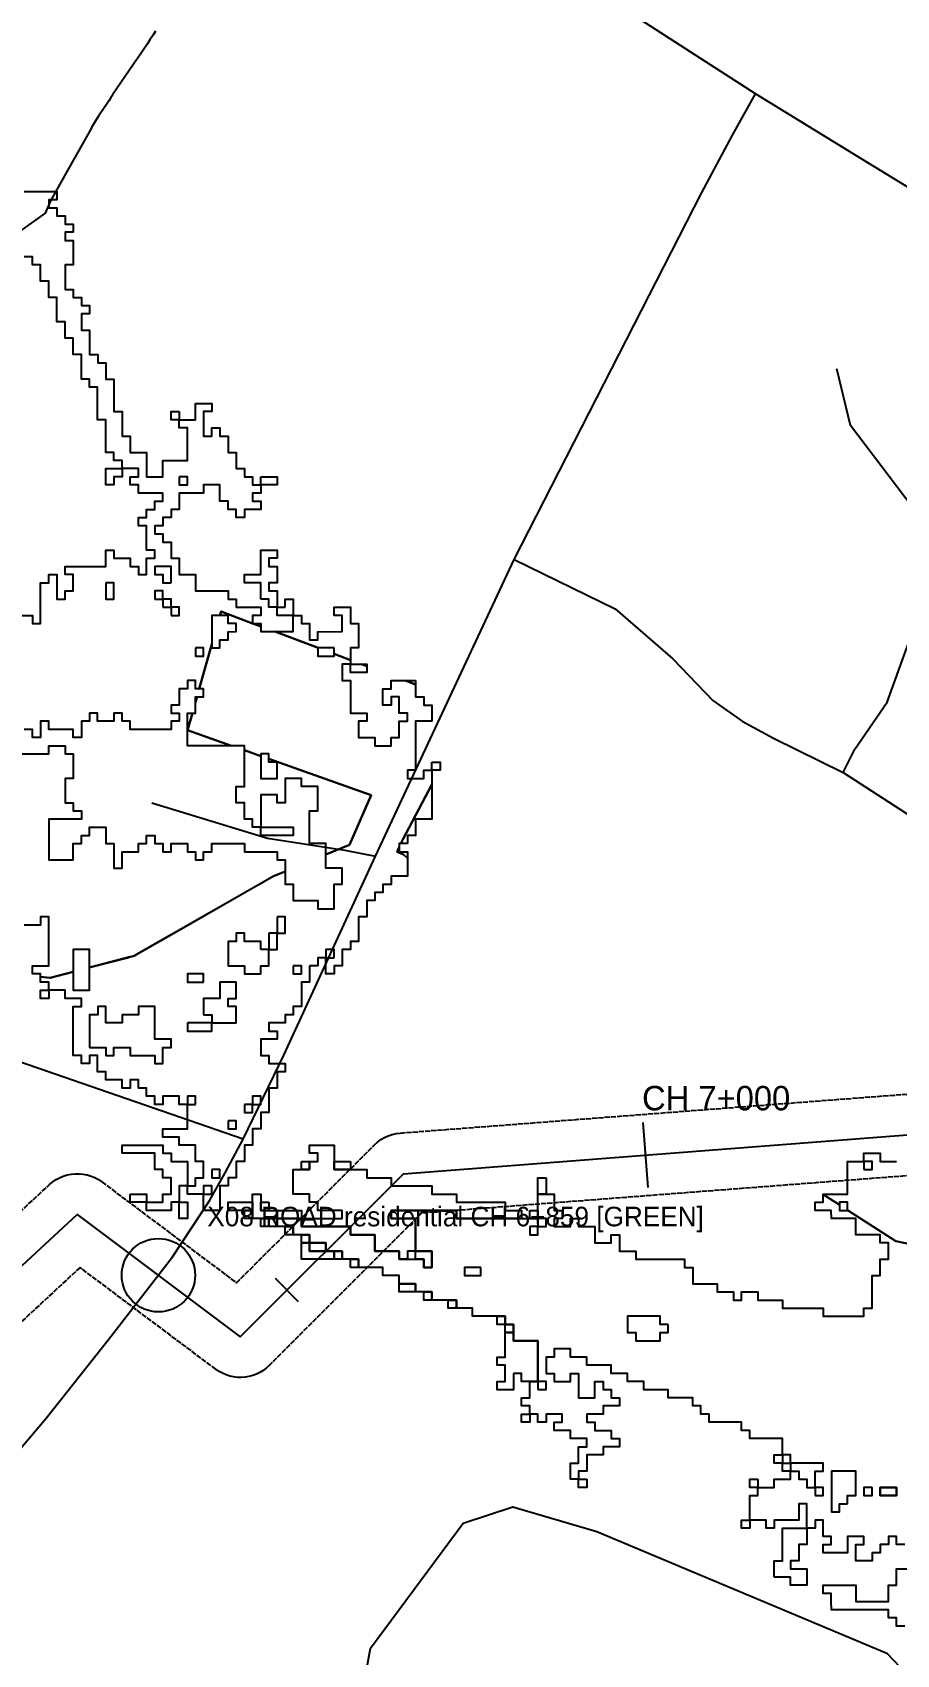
# Model space of a CAD drawing. Header units: metres. Extents: x 553506 to 563855, y 142925 to 150243.
# Drawn here: x 557034 to 557246, y 148017 to 148415 of the extents above; entities that cross this region are included whole.
import ezdxf

# ---------------------------------------------------------------- set-up
doc = ezdxf.new("R2010")
doc.units = ezdxf.units.M
doc.linetypes.add('DASHED', pattern=[1.524, 1.27, -0.254])
for name, color, linetype in [('C-ANCIENT_WOODLAND', 94, 'Continuous'), ('C-FLOOD_ZONE_3', 150, 'Continuous'), ('C-ROADS', 33, 'Continuous'), ('E-132KV-UGC-CHAINAGE', 7, 'Continuous'), ('E-132KV-UGC-CROSSINGS', 6, 'Continuous'), ('E-132KV-UGC-ROUTE', 1, 'Continuous'), ('E-132KV-UGC-SWATHE', 4, 'DASHED')]:
    doc.layers.add(name, color=color, linetype=linetype)

msp = doc.modelspace()

# ---------------------------------------------------------------- linework, layer by layer
at = {"layer": 'C-ANCIENT_WOODLAND'}
msp.add_lwpolyline([(557064.1557, 148415.3144), (557063.5044, 148414.3147), (557062.8035, 148413.265), (557062.2016, 148412.2653), (557059.9013, 148408.8663), (557058.7552, 148407.2167), (557053.6515, 148399.7189), (557053.5031, 148399.419), (557053.2063, 148399.0691), (557052.8023, 148398.3693), (557050.2051, 148394.4704), (557049.6032, 148393.6206), (557049.158, 148392.7709), (557048.6055, 148391.8711), (557048.3005, 148391.2713), (557043.0287, 148381.8951), (557038.4183, 148373.6952), (557037.1532, 148370.7172), (557020.6779, 148359.0154)], dxfattribs=at)
at = {"layer": 'C-FLOOD_ZONE_3'}
for points in [[(557032.001, 148376.001), (557033.999, 148376.001), (557038.001, 148376.001), (557040.0006, 148376.0006), (557040.0006, 148373.9994), (557038.001, 148373.999), (557038.001, 148372.001), (557040.0006, 148372.0006), (557040.001, 148370.001), (557042.0006, 148370.0006), (557042.001, 148368.001), (557044.0006, 148368.0006), (557044.0006, 148365.9994), (557042.001, 148365.999), (557042.001, 148364.001), (557044.0006, 148364.0006), (557044.0006, 148357.9994), (557042.001, 148357.999), (557042.001, 148352.001), (557044.0006, 148352.0006), (557044.001, 148350.001), (557046.0006, 148350.0006), (557046.001, 148348.001), (557048.0006, 148348.0006), (557048.0006, 148345.9994), (557046.001, 148345.999), (557046.001, 148343.999), (557046.001, 148342.001), (557048.0006, 148342.0006), (557048.001, 148340.001), (557048.001, 148336.001), (557050.0006, 148336.0006), (557050.001, 148334.001), (557052.0006, 148334.0006), (557052.001, 148330.001), (557054.0006, 148330.0006), (557054.001, 148322.001), (557056.0006, 148322.0006), (557056.001, 148317.999), (557056.001, 148316.001), (557058.0006, 148316.0006), (557058.001, 148314.001), (557058.001, 148312.001), (557060.001, 148312.001), (557062.0006, 148312.0006), (557062.001, 148306.001), (557065.999, 148306.001), (557065.9994, 148310.0006), (557071.999, 148310.001), (557071.999, 148317.999), (557069.9994, 148317.9994), (557070, 148320), (557073.999, 148320.001), (557073.9994, 148324.0006), (557078.0005, 148324.0007), (557078.0006, 148321.9994), (557076.001, 148321.999), (557076.001, 148316.001), (557077.999, 148316.001), (557077.9994, 148318.0006), (557080.0006, 148318.0006), (557080.001, 148316.001), (557082.0006, 148316.0006), (557082.001, 148312.001), (557084.0006, 148312.0006), (557084.001, 148308.001), (557086.0006, 148308.0006), (557086.001, 148306.001), (557088.0006, 148306.0006), (557088.001, 148304.001), (557090, 148304), (557090.0006, 148301.9994), (557088.001, 148301.999), (557088.001, 148300.001), (557090.0006, 148300.0006), (557090.0005, 148297.9993), (557086.001, 148297.999), (557086.0006, 148295.9994), (557083.9994, 148295.9994), (557083.999, 148297.999), (557081.9994, 148297.9994), (557081.999, 148299.999), (557079.9993, 148299.9995), (557079.999, 148303.999), (557076.001, 148303.999), (557076.0006, 148301.9994), (557070.001, 148301.999), (557070.0006, 148297.9994), (557068.001, 148297.999), (557068.0006, 148295.9994), (557066.001, 148295.999), (557066.0006, 148293.9994), (557064.001, 148293.999), (557064.001, 148292.001), (557066.0006, 148292.0006), (557066.001, 148290.001), (557068.0006, 148290.0006), (557068.001, 148288.001), (557068.001, 148286.001), (557070.0006, 148286.0006), (557070.001, 148282.001), (557074.0006, 148282.0006), (557074.001, 148278.001), (557082.0006, 148278.0006), (557082.001, 148276.001), (557084.0006, 148276.0006), (557084.001, 148274.001), (557090.0006, 148274.0006), (557090.0006, 148271.9994), (557088.001, 148271.999), (557088.001, 148270.0376), (557080.2608, 148272.9409), (557079.9961, 148271.999), (557078.001, 148271.999), (557078.001, 148264.9002), (557074.9373, 148253.999), (557073.9994, 148253.9994), (557073.999, 148255.999), (557072.001, 148255.999), (557072.0006, 148253.9994), (557070.001, 148253.999), (557070.001, 148251.999), (557070.0007, 148249.9995), (557068.001, 148249.999), (557068.001, 148248.001), (557070.0006, 148248.0006), (557070.0006, 148245.9994), (557068.001, 148245.999), (557068.0006, 148243.9994), (557065.999, 148243.999), (557064.001, 148243.999), (557057.9994, 148243.9994), (557057.999, 148245.999), (557055.9994, 148245.9994), (557055.999, 148247.999), (557054.001, 148247.999), (557054.0006, 148245.9994), (557049.9994, 148245.9994), (557049.999, 148247.999), (557048.001, 148247.999), (557048.0006, 148245.9994), (557046.001, 148245.999), (557046.0006, 148241.9994), (557043.9994, 148241.9994), (557043.999, 148243.999), (557037.9994, 148243.9994), (557037.999, 148245.999), (557036.001, 148245.999), (557036.0006, 148241.9994), (557033.9994, 148241.9994), (557033.999, 148243.999), (557031.9993, 148243.9995)], [(557029.9994, 148272.0006), (557034.0006, 148272.0006), (557034.001, 148270.001), (557035.999, 148270.001), (557035.9994, 148280.0006), (557037.999, 148280.001), (557037.9994, 148282.0006), (557040.0006, 148282.0006), (557040.001, 148276.001), (557041.999, 148276.001), (557041.9994, 148278.0006), (557043.999, 148278.001), (557043.999, 148281.999), (557041.9994, 148281.9994), (557041.9994, 148284.0006), (557051.999, 148284.001), (557051.9994, 148288.0006), (557054.0006, 148288.0006), (557054.001, 148286.001), (557058.0006, 148286.0006), (557058.001, 148284.001), (557060.0006, 148284.0006), (557060.001, 148282.001), (557061.999, 148282.001), (557061.9994, 148286.0006), (557063.999, 148286.001), (557063.999, 148287.999), (557061.9994, 148287.9994), (557061.999, 148290.001), (557061.999, 148293.999), (557059.9994, 148293.9994), (557059.9994, 148296.0006), (557061.999, 148296.001), (557061.9994, 148298.0006), (557063.999, 148298.001), (557063.9994, 148300.0006), (557065.999, 148300.001), (557065.999, 148301.999), (557063.999, 148301.999), (557059.9994, 148301.9994), (557059.999, 148303.999), (557057.9994, 148303.9994), (557057.9994, 148306.0006), (557059.999, 148306.001), (557059.999, 148307.999), (557057.999, 148307.999), (557056, 148308), (557055.999, 148309.999), (557053.9994, 148309.9994), (557053.999, 148311.999), (557051.9993, 148311.9995), (557051.999, 148315.999), (557051.999, 148319.999), (557049.9994, 148319.9994), (557049.999, 148323.999), (557049.999, 148327.999), (557047.9994, 148327.9994), (557047.999, 148329.999), (557045.9994, 148329.9994), (557045.999, 148333.999), (557045.999, 148335.999), (557043.9994, 148335.9994), (557043.999, 148337.999), (557043.999, 148339.999), (557041.9994, 148339.9994), (557041.999, 148343.999), (557039.9994, 148343.9994), (557039.999, 148349.999), (557037.9994, 148349.9994), (557037.999, 148352), (557037.999, 148353.999), (557035.9994, 148353.9994), (557035.999, 148355.999), (557035.999, 148357.999), (557033.9994, 148357.9994), (557033.999, 148359.999), (557031.9995, 148359.999)], [(557029.9994, 148238.0006), (557037.999, 148238.001), (557037.9994, 148240.0006), (557042.0006, 148240.0006), (557042.001, 148238.001), (557044.0006, 148238.0006), (557044.0006, 148231.9994), (557042.001, 148231.999), (557042.001, 148226.001), (557044.0006, 148226.0006), (557044.001, 148224.001), (557046.0006, 148224.0006), (557046.0006, 148221.9994), (557039.999, 148221.999), (557038.001, 148221.999), (557038.001, 148212.001), (557041.999, 148212.001), (557043.999, 148212.001), (557043.999, 148214.001), (557043.9994, 148216.0006), (557045.999, 148216.001), (557045.9994, 148218.0006), (557047.999, 148218.001), (557047.9994, 148220.0006), (557052.0007, 148220.0005), (557052.001, 148218.001), (557052.001, 148216.001), (557054.0006, 148216.0006), (557054.001, 148214.001), (557054.001, 148210.001), (557055.999, 148210.001), (557055.9994, 148214.0006), (557057.999, 148214.001), (557059.999, 148214.001), (557059.9994, 148216.0006), (557061.999, 148216.001), (557061.9994, 148218.0006), (557064.0006, 148218.0006), (557064.001, 148216.001), (557066.0006, 148216.0006), (557066.001, 148214.001), (557067.999, 148214.001), (557067.9994, 148216.0006), (557072.0006, 148216.0006), (557072.001, 148214.001), (557074.0006, 148214.0006), (557074.001, 148212.001), (557075.999, 148212.001), (557075.9994, 148214.0006), (557077.999, 148214.001), (557077.9994, 148216.0006), (557080.001, 148216.001), (557086.0006, 148216.0006), (557086.001, 148214.001), (557088.001, 148214.001), (557094.0006, 148214.0006), (557094.001, 148212.001), (557096.0006, 148212.0006), (557096.001, 148209.1717), (557093.18, 148208.01), (557089.6582, 148205.999), (557058.82, 148188.39), (557057.999, 148188.1776), (557047.999, 148185.591), (557047.999, 148189.999), (557044.001, 148189.999), (557044.001, 148184.5569), (557038.33, 148183.09), (557035.999, 148183.2916), (557035.999, 148183.999), (557033.9995, 148183.9993), (557033.9994, 148186.0006), (557037.999, 148186.001), (557037.999, 148197.999), (557036.001, 148197.999), (557036.0006, 148195.9994), (557031.9994, 148195.9994)], [(557274.49, 148112.49), (557245.84, 148118.44), (557233.999, 148126.0667), (557233.999, 148127.999), (557232.001, 148127.999), (557232.001, 148127.3537), (557227.999, 148129.9313), (557227.9994, 148130.0006), (557233.999, 148130.001), (557233.9994, 148138.0006), (557233.9994, 148138.0006), (557238, 148138), (557237.9994, 148140.0006), (557242.0006, 148140.0006), (557242.001, 148138.001), (557246.0006, 148138.0006)], [(557247.999, 148043.999), (557245.9994, 148043.9994), (557245.999, 148045.999), (557244.001, 148045.999), (557244.0006, 148043.9994), (557242.001, 148043.999), (557242.0006, 148041.9994), (557240.001, 148041.999), (557240.0006, 148039.9994), (557238, 148039.999), (557235.9994, 148039.9994), (557235.9994, 148044.0006), (557237.999, 148044.001), (557237.999, 148045.999), (557234.001, 148045.999), (557234.0006, 148041.9994), (557227.9994, 148041.9994), (557227.9994, 148044.0006), (557229.999, 148044.001), (557229.999, 148045.999), (557227.9994, 148045.9994), (557227.999, 148049.999), (557226.001, 148049.999), (557226.0006, 148047.9994), (557224, 148048), (557223.999, 148053.999), (557222.001, 148053.999), (557222.0006, 148049.9994), (557219.999, 148049.999), (557216.001, 148049.999), (557216.0006, 148047.9994), (557213.9994, 148047.9994), (557213.999, 148049.999), (557210, 148050), (557209.9994, 148056.0006), (557211.999, 148056.001), (557212, 148058), (557215.999, 148058.001), (557215.9994, 148060.0006), (557219.999, 148060.001), (557220, 148062), (557222.0006, 148062.0006), (557222.001, 148060.001), (557224.0006, 148060.0006), (557224.001, 148058.001), (557226, 148058), (557225.9994, 148062.0006), (557227.999, 148062.001), (557227.999, 148063.999), (557223.9994, 148063.9994), (557222.0006, 148063.9994), (557220, 148064), (557219.999, 148066), (557218.0005, 148066.0005), (557217.9994, 148067.9994), (557217.999, 148069.999), (557216, 148069.999), (557209.9994, 148069.9994), (557209.999, 148071.999), (557207.9994, 148071.9994), (557207.999, 148073.999), (557206, 148073.999), (557203.9994, 148073.9994), (557200, 148074), (557200, 148075.999), (557197.9994, 148075.9994), (557197.999, 148077.999), (557195.9994, 148077.9994), (557195.999, 148079.999), (557192, 148079.999), (557189.9994, 148079.9994), (557189.999, 148081.999), (557188, 148081.999), (557183.9994, 148081.9994), (557183.999, 148083.999), (557181.9994, 148083.9994), (557180, 148084), (557180, 148085.999), (557178, 148085.999), (557175.9994, 148085.9994), (557175.999, 148087.999), (557173.9995, 148087.999), (557172, 148087.999), (557169.9994, 148087.9994), (557169.999, 148089.999), (557168, 148089.999), (557165.9995, 148089.9993), (557165.999, 148091.999), (557164, 148091.999), (557162.001, 148091.999), (557162.0006, 148089.9994), (557160.001, 148089.999), (557160.001, 148086.001), (557162.0006, 148086.0006), (557162.001, 148084.001), (557165.999, 148084.001), (557165.9994, 148086.0006), (557168.0006, 148086.0006), (557168.001, 148080.001), (557171.999, 148080.001), (557171.9994, 148084.0006), (557174.0005, 148084.0007), (557174.001, 148082.001), (557176.0006, 148082.0006), (557176.001, 148080.001), (557178.0006, 148080.0006), (557178.0006, 148077.9994), (557174.001, 148077.999), (557174.0006, 148075.9994), (557170.001, 148075.999), (557170.001, 148074.001), (557172.0006, 148074.0006), (557172.001, 148072.001), (557176.0006, 148072.0006), (557176.001, 148070.001), (557178.0006, 148070.0006), (557178.0006, 148067.9994), (557174.001, 148067.999), (557174.0006, 148065.9994), (557170.001, 148065.999), (557170.0006, 148061.9994), (557168.001, 148061.999), (557168, 148060), (557165.9994, 148059.9994), (557165.999, 148062.001), (557165.9994, 148064.0006), (557167.999, 148064.001), (557167.9994, 148068.0006), (557169.999, 148068.001), (557169.999, 148069.999), (557165.9994, 148069.9994), (557165.999, 148071.999), (557161.9994, 148071.9994), (557161.9993, 148074.0005), (557163.999, 148074.001), (557163.999, 148075.999), (557160.001, 148075.999), (557160.0006, 148073.9994), (557157.9994, 148073.9994), (557157.999, 148075.999), (557156, 148076), (557155.999, 148077.999), (557154, 148077.999), (557154, 148080.001), (557155.999, 148080.001), (557155.999, 148083.9993), (557158.0005, 148083.9995), (557157.9997, 148093.9997), (557154, 148094), (557152, 148094), (557151.9993, 148096.0003), (557151.999, 148097.999), (557150.0003, 148097.9997), (557150, 148099.9995), (557148, 148100), (557146, 148100), (557141.9995, 148100), (557141.999, 148101.999), (557140, 148101.999), (557138, 148102), (557138, 148103.9995), (557136, 148104), (557134, 148104), (557132, 148104), (557131.9997, 148105.9997), (557130, 148106), (557127.9995, 148106), (557127.999, 148107.999), (557126, 148107.999), (557124, 148107.999), (557123.9997, 148109.9997), (557122, 148110), (557120, 148110), (557119.9997, 148111.9997), (557118, 148112), (557115.999, 148112), (557113.999, 148112), (557113.999, 148113.999), (557111.9997, 148113.9997), (557109.999, 148114), (557109.999, 148115.999), (557107.9997, 148115.9997), (557105.999, 148116), (557105.999, 148117.999), (557102, 148117.999), (557102, 148120), (557099.9995, 148120), (557098.0003, 148120.0003), (557098, 148122), (557095.999, 148122), (557094, 148122), (557093.9998, 148123.9998), (557095.999, 148124), (557099.9997, 148123.9997), (557100, 148122), (557101.999, 148122), (557104.001, 148122), (557110.001, 148122), (557112, 148122), (557112, 148120.0005), (557118, 148120), (557118.0003, 148116.0003), (557120, 148116), (557124, 148116), (557124.0003, 148114.0003), (557126.001, 148114), (557130, 148114), (557130.0003, 148112.0003), (557132, 148112.0005), (557132, 148114), (557132, 148116), (557128, 148116), (557128, 148124), (557122, 148124), (557122, 148126), (557138, 148126), (557138, 148124), (557158.0005, 148123.9995), (557158, 148130), (557162.001, 148130), (557162.001, 148126.001), (557164.0006, 148126.0006), (557164.0006, 148123.9994), (557162.001, 148123.999), (557162.001, 148122.001), (557165.999, 148122.001), (557165.9994, 148124.0006), (557168.0006, 148124.0006), (557168.001, 148122.001), (557172.0006, 148122.0006), (557172.001, 148118.001), (557175.999, 148118.001), (557175.9994, 148120.0006), (557178.0006, 148120.0006), (557178.001, 148116.001), (557182.0006, 148116.0006), (557182.001, 148114.001), (557194.0006, 148114.0006), (557194.001, 148112.001), (557196.0006, 148112.0006), (557196.001, 148108.001), (557202.0006, 148108.0006), (557202.001, 148106.001), (557206.0006, 148106.0006), (557206.001, 148104.001), (557207.999, 148104.001), (557207.9994, 148106.0006), (557212.0006, 148106.0006), (557212.001, 148104.001), (557218.0006, 148104.0006), (557218.001, 148102.001), (557228.0006, 148102.0006), (557228.001, 148100.001), (557237.999, 148100.001), (557237.9994, 148102.0006), (557239.999, 148102.001), (557239.9994, 148110.0006), (557241.999, 148110.001), (557241.9994, 148114.0006), (557243.999, 148114.001), (557243.999, 148117.999), (557241.9994, 148117.9994), (557241.999, 148119.999), (557235.9994, 148119.9994), (557235.999, 148123.999), (557229.9994, 148123.9994), (557229.999, 148125.999), (557225.9994, 148125.9994), (557225.9994, 148128.0006), (557227.999, 148128.001), (557227.999, 148129.9313), (557232.001, 148127.3537), (557232.001, 148126.001), (557233.999, 148126.001), (557233.999, 148126.0667), (557245.84, 148118.44), (557274.49, 148112.49)], [(557247.999, 148023.999), (557245.9994, 148023.9994), (557245.999, 148025.999), (557243.9994, 148025.9994), (557243.999, 148027.999), (557233.999, 148027.999), (557232.001, 148027.999), (557229.9993, 148027.9995), (557229.999, 148029.999), (557229.999, 148031.999), (557227.9994, 148031.9994), (557227.9995, 148034.0007), (557236.0006, 148034.0006), (557236.001, 148030.001), (557243.999, 148030.001), (557243.9994, 148034.0006), (557245.999, 148034.001), (557245.9994, 148038.0006), (557253.999, 148038.001)]]:
    msp.add_lwpolyline(points, dxfattribs=at)
for points in [[(557070.0006, 148322.0006), (557070, 148320), (557067.9994, 148319.9994), (557067.9994, 148322.0006), (557070.0006, 148322.0006)], [(557056, 148308), (557056.0006, 148305.9994), (557054.001, 148305.999), (557054.0006, 148303.9994), (557051.9994, 148303.9994), (557051.9993, 148308.0005), (557056, 148308)], [(557070.001, 148305.999), (557070.001, 148304.001), (557071.999, 148304.001), (557071.999, 148305.999), (557070.001, 148305.999)], [(557089.9994, 148306.0006), (557091.999, 148306.001), (557094.0006, 148306.0006), (557094.0006, 148303.9994), (557090, 148304), (557089.9994, 148306.0006)], [(557089.9994, 148275.9994), (557089.999, 148279.999), (557085.9994, 148279.9994), (557085.9994, 148282.0006), (557089.999, 148282.001), (557089.9994, 148288.0006), (557092.001, 148288.001), (557094.0006, 148288.0006), (557094.0006, 148285.9994), (557092.001, 148285.999), (557092.001, 148284.001), (557094.0006, 148284.0006), (557094.0006, 148279.9994), (557092.001, 148279.999), (557092.001, 148278.001), (557094.0006, 148278.0006), (557094, 148274), (557091.9994, 148273.9994), (557091.999, 148275.999), (557089.9994, 148275.9994)], [(557067.999, 148280.001), (557067.999, 148283.999), (557064.001, 148283.999), (557064.001, 148282.001), (557066.0006, 148282.0006), (557066.001, 148280.001), (557067.999, 148280.001)], [(557052.001, 148279.999), (557052.001, 148276.001), (557053.999, 148276.001), (557053.999, 148279.999), (557052.001, 148279.999)], [(557064.001, 148276.001), (557066, 148276), (557065.999, 148277.999), (557064.001, 148277.999), (557064.001, 148276.001)], [(557066.001, 148274.001), (557068, 148274), (557067.999, 148275.999), (557066, 148276), (557066.001, 148274.001)], [(557095.999, 148274.001), (557095.9994, 148276.0006), (557098.0006, 148276.0006), (557098, 148272), (557093.9994, 148271.9994), (557094, 148274), (557095.999, 148274.001)], [(557102.001, 148185.999), (557102.0006, 148181.9994), (557100.001, 148181.999), (557100.0006, 148175.9994), (557098.001, 148175.999), (557098.0006, 148173.9994), (557096.001, 148173.999), (557096.0006, 148171.9994), (557092.001, 148171.999), (557092.001, 148170.001), (557094.0007, 148170.0005), (557094.0006, 148167.9994), (557090.001, 148167.999), (557090.001, 148164.001), (557092.0006, 148164.0006), (557092.001, 148162.001), (557093.999, 148162.001), (557096.0007, 148162.0005), (557096.0006, 148159.9994), (557094.001, 148159.999), (557094.001, 148157.999), (557094.0006, 148155.9994), (557092.001, 148155.999), (557092.001, 148153.999), (557092.0007, 148149.9995), (557090.001, 148149.999), (557090.0005, 148145.9993), (557088.001, 148145.999), (557088.001, 148144.001), (557088.0006, 148141.9994), (557086.001, 148141.999), (557086.0005, 148137.9993), (557084.001, 148137.999), (557084.001, 148136.001), (557084.0006, 148133.9994), (557082.001, 148133.999), (557082.0006, 148131.9994), (557080.001, 148131.999), (557080.001, 148129.999), (557080.0006, 148125.9994), (557075.9994, 148125.9994), (557076, 148130), (557071.9994, 148129.9994), (557072, 148132), (557073.999, 148132.001), (557073.9994, 148134.0006), (557075.999, 148134.001), (557075.999, 148137.999), (557073.9994, 148137.9994), (557073.999, 148139.999), (557073.999, 148141.999), (557071.999, 148141.999), (557069.9994, 148141.9994), (557069.999, 148143.999), (557065.9994, 148143.9994), (557065.9994, 148146.0006), (557071.999, 148146.001), (557072, 148152), (557069.9994, 148151.9994), (557069.999, 148153.999), (557066.001, 148153.999), (557066.0005, 148151.9993), (557063.9994, 148151.9994), (557063.999, 148153.999), (557061.9994, 148153.9994), (557061.999, 148155.999), (557059.9994, 148155.9994), (557059.999, 148157.999), (557058.001, 148157.999), (557058.0006, 148155.9994), (557055.9994, 148155.9994), (557055.999, 148157.999), (557051.9994, 148157.9994), (557051.999, 148159.999), (557049.9994, 148159.9994), (557049.999, 148163.999), (557048.001, 148163.999), (557048.0006, 148161.9994), (557045.9994, 148161.9994), (557045.999, 148163.999), (557043.9994, 148163.9994), (557043.999, 148172.001), (557043.9994, 148176.0006), (557045.999, 148176.001), (557045.999, 148177.999), (557041.9994, 148177.9994), (557041.999, 148179.999), (557038, 148180), (557037.999, 148181.999), (557035.9994, 148181.9994), (557035.999, 148183.2916), (557038.33, 148183.09), (557044.001, 148184.5569), (557044.001, 148180.001), (557047.999, 148180.001), (557047.999, 148185.591), (557057.3084, 148187.999), (557058.001, 148188.1782), (557058.82, 148188.39), (557069.999, 148194.7734), (557089.6617, 148206.001), (557093.18, 148208.01), (557096.001, 148209.1717), (557096.001, 148206.001), (557098.0006, 148206.0006), (557098.001, 148202.001), (557100.001, 148202.001), (557104.0006, 148202.0006), (557104.001, 148200.001), (557105.999, 148200.001), (557107.999, 148200.001), (557107.999, 148202.001), (557107.9994, 148206.0006), (557109.999, 148206.001), (557109.999, 148209.999), (557105.9994, 148209.9994), (557105.999, 148211.999), (557105.999, 148213.2891), (557111.7582, 148215.6608), (557117.1162, 148227.8839), (557091.999, 148236.7644), (557091.999, 148237.999), (557090.001, 148237.999), (557090.001, 148237.4708), (557085.999, 148238.8858), (557085.999, 148239.999), (557082.8504, 148239.999), (557072.0735, 148243.8093), (557073.2516, 148248.001), (557073.999, 148248.001), (557073.999, 148250.6605), (557074.3757, 148252.001), (557075.999, 148252.001), (557075.999, 148253.999), (557074.9373, 148253.999), (557078.001, 148264.9002), (557078.001, 148264.001), (557079.999, 148264.001), (557079.9994, 148266.0006), (557081.999, 148266.001), (557081.9994, 148268.0006), (557083.999, 148268.001), (557083.999, 148269.999), (557081.9994, 148269.9994), (557081.999, 148271.999), (557079.9961, 148271.999), (557080.2608, 148272.9409), (557088.001, 148270.0376), (557088.001, 148270.001), (557088.0987, 148270.001), (557090.001, 148269.2875), (557090.001, 148268.001), (557093.4307, 148268.001), (557104.1002, 148263.999), (557104.001, 148263.999), (557104.001, 148262.001), (557107.999, 148262.001), (557107.999, 148262.5366), (557112.001, 148261.0355), (557112, 148260), (557110.001, 148259.999), (557110.001, 148256.001), (557112.0006, 148256.0006), (557112.001, 148248.001), (557116.0006, 148248.0006), (557116.0006, 148245.9994), (557114.001, 148245.999), (557114.001, 148242.001), (557116.001, 148242.001), (557118.0006, 148242.0006), (557118.001, 148240.001), (557120.001, 148240.001), (557121.999, 148240.001), (557121.9994, 148242.0006), (557123.999, 148242.001), (557123.9994, 148246.0006), (557125.999, 148246.001), (557125.999, 148247.999), (557123.9994, 148247.9994), (557123.999, 148251.999), (557122.001, 148251.999), (557122.0006, 148249.9994), (557119.9994, 148249.9994), (557119.9994, 148254.0006), (557121.999, 148254.001), (557121.9995, 148256.0007), (557123.999, 148256.001), (557125.4231, 148256.001), (557128.001, 148255.0341), (557128.001, 148252.001), (557130.0006, 148252.0006), (557130.001, 148250.001), (557132.0006, 148250.0006), (557132.001, 148247.999), (557132.0006, 148245.9994), (557128.001, 148245.999), (557128.001, 148235.999), (557128.0007, 148233.9995), (557126.001, 148233.999), (557126.001, 148232.001), (557129.999, 148232.001), (557129.9994, 148234.0006), (557132, 148234), (557132.001, 148230.5009), (557124.8583, 148216.9671), (557124.4152, 148215.999), (557124.001, 148215.999), (557124.001, 148215.0941), (557123.4704, 148213.9349), (557125.07, 148213.33), (557126.001, 148212.4368), (557126.001, 148210.001), (557126.0006, 148207.9994), (557122.001, 148207.999), (557122.0006, 148205.9994), (557120.001, 148205.999), (557120.0006, 148203.9994), (557118.001, 148203.999), (557118.0006, 148201.9994), (557116.001, 148201.999), (557116.001, 148199.999), (557116.0007, 148197.9995), (557114.001, 148197.999), (557114.0006, 148191.9994), (557112.001, 148191.999), (557112.0006, 148189.9994), (557110.001, 148189.999), (557110.001, 148187.999), (557110.0007, 148185.9995), (557108.001, 148185.999), (557108.0006, 148183.9994), (557105.9994, 148183.9994), (557106, 148188), (557104.001, 148187.999), (557104.0006, 148185.9994), (557102.001, 148185.999)], [(557068.001, 148272.001), (557069.999, 148272.001), (557069.999, 148273.999), (557068, 148274), (557068.001, 148272.001)], [(557107.999, 148263.999), (557104.1002, 148263.999), (557093.4307, 148268.001), (557097.999, 148268.001), (557098, 148272), (557100.0006, 148272.0006), (557100.001, 148270.001), (557102.0006, 148270.0006), (557102.001, 148266.001), (557103.999, 148266.001), (557103.9994, 148268.0006), (557109.999, 148268.001), (557109.999, 148271.999), (557107.9994, 148271.9994), (557107.9994, 148274.0006), (557112.0006, 148274.0006), (557112.001, 148270.001), (557114.0006, 148270.0006), (557114.001, 148267.999), (557114.0006, 148263.9994), (557112.001, 148263.999), (557112.001, 148261.0355), (557107.999, 148262.5366), (557107.999, 148263.999)], [(557090.001, 148269.2875), (557088.0987, 148270.001), (557090.0006, 148270.0006), (557090.001, 148269.2875)], [(557074.001, 148263.999), (557074.001, 148262.001), (557075.999, 148262.001), (557075.999, 148263.999), (557074.001, 148263.999)], [(557114.759, 148260.001), (557116.001, 148259.5351), (557116.0006, 148257.9994), (557111.9994, 148257.9994), (557112, 148260), (557114.759, 148260.001)], [(557116.001, 148259.5351), (557114.759, 148260.001), (557116.0006, 148260.0006), (557116.001, 148259.5351)], [(557128.0006, 148256.0006), (557128.001, 148255.0341), (557125.4231, 148256.001), (557128.0006, 148256.0006)], [(557073.999, 148250.6605), (557073.9994, 148252.0006), (557074.3757, 148252.001), (557073.999, 148250.6605)], [(557072.0735, 148243.8093), (557082.8504, 148239.999), (557071.9994, 148239.9994), (557071.9994, 148248.0006), (557073.2516, 148248.001), (557072.0735, 148243.8093)], [(557101.9994, 148215.9994), (557101.999, 148218.001), (557101.9994, 148224.0006), (557103.999, 148224.001), (557103.999, 148229.999), (557099.9994, 148229.9994), (557099.999, 148231.999), (557096.001, 148231.999), (557096.0006, 148225.9994), (557093.9994, 148225.9994), (557093.999, 148227.999), (557090.001, 148227.999), (557090, 148220), (557087.9994, 148219.9994), (557087.999, 148221.999), (557085.9994, 148221.9994), (557085.999, 148225.999), (557083.9994, 148225.9994), (557083.9994, 148230.0006), (557085.999, 148230.001), (557085.999, 148238.8858), (557090.001, 148237.4708), (557090.001, 148232.001), (557093.999, 148232.001), (557093.999, 148235.999), (557091.9994, 148235.9994), (557091.999, 148236.7644), (557117.1162, 148227.8839), (557111.7582, 148215.6608), (557105.999, 148213.2891), (557105.999, 148215.999), (557101.9994, 148215.9994)], [(557131.9994, 148236.0006), (557134.0006, 148236.0006), (557134.001, 148234.2905), (557133.8472, 148233.999), (557132, 148234), (557131.9994, 148236.0006)], [(557126.0006, 148215.9994), (557124.4152, 148215.999), (557124.8583, 148216.9671), (557132.001, 148230.5009), (557132.0006, 148221.9994), (557128.001, 148221.999), (557128.0006, 148217.9994), (557126.001, 148217.999), (557126.0006, 148215.9994)], [(557134.001, 148234.2905), (557134.0006, 148233.9994), (557133.8472, 148233.999), (557134.001, 148234.2905)], [(557095.999, 148217.999), (557089.9994, 148217.9994), (557090, 148220), (557098.0006, 148220.0006), (557098.0007, 148217.9995), (557095.999, 148217.999)], [(557125.07, 148213.33), (557123.4704, 148213.9349), (557124.001, 148215.0941), (557124.001, 148214.001), (557126.0006, 148214.0006), (557126.001, 148212.4368), (557125.07, 148213.33)], [(557094.001, 148197.999), (557094, 148194), (557095.999, 148194.001), (557095.999, 148197.999), (557094.001, 148197.999)], [(557089.9994, 148189.9994), (557089.999, 148191.999), (557088, 148191.999), (557085.9994, 148191.9994), (557085.999, 148193.999), (557084.001, 148193.999), (557084.0006, 148191.9994), (557082.001, 148191.999), (557082.001, 148186.001), (557084, 148186.001), (557086.0006, 148186.0006), (557086.001, 148184.001), (557089.999, 148184.001), (557089.9994, 148186.0006), (557091.999, 148186.001), (557092, 148190), (557089.9994, 148189.9994)], [(557092.001, 148193.999), (557092, 148190), (557093.999, 148190.001), (557094, 148194), (557092.001, 148193.999)], [(557107.999, 148188.001), (557107.999, 148189.999), (557106.001, 148189.999), (557106, 148188), (557107.999, 148188.001)], [(557075.999, 148182.001), (557075.999, 148183.999), (557074, 148183.999), (557072.001, 148183.999), (557072.001, 148182.001), (557074, 148182.001), (557075.999, 148182.001)], [(557098.001, 148185.999), (557098.001, 148184.001), (557099.999, 148184.001), (557099.999, 148185.999), (557098.001, 148185.999)], [(557038, 148180), (557038.0006, 148177.9994), (557035.9994, 148177.9994), (557035.9994, 148180.0006), (557038, 148180)], [(557076.001, 148174.001), (557078.0006, 148174.0006), (557078, 148172), (557082.001, 148172.001), (557083.999, 148172.001), (557083.999, 148173.999), (557083.999, 148175.999), (557081.9994, 148175.9994), (557081.9994, 148178.0006), (557083.999, 148178.001), (557083.999, 148181.999), (557080.001, 148181.999), (557080.0006, 148177.9994), (557076.001, 148177.999), (557076.001, 148174.001)], [(557048.001, 148166.001), (557052.0006, 148166.0006), (557052.001, 148164.001), (557053.999, 148164.001), (557053.9994, 148166.0006), (557058.0006, 148166.0006), (557058.001, 148164.001), (557064.0006, 148164.0006), (557064.001, 148162.001), (557065.999, 148162.001), (557065.9994, 148166.0006), (557067.999, 148166.001), (557067.999, 148167.999), (557063.9993, 148167.9995), (557063.999, 148175.999), (557060.001, 148175.999), (557060.0006, 148173.9994), (557056.001, 148173.999), (557056.0006, 148171.9994), (557051.9994, 148171.9994), (557051.999, 148174), (557051.999, 148175.999), (557050.001, 148175.999), (557050.0006, 148173.9994), (557048.001, 148173.999), (557048.001, 148166.001)], [(557072.001, 148171.999), (557072.001, 148170.001), (557077.999, 148170.001), (557078, 148172), (557072.001, 148171.999)], [(557073.999, 148152.001), (557073.999, 148153.999), (557072.001, 148153.999), (557072, 148152), (557073.999, 148152.001)], [(557086.001, 148151.999), (557086.001, 148150.001), (557087.999, 148150.001), (557088, 148152), (557086.001, 148151.999)], [(557088, 148152), (557089.999, 148152.001), (557089.999, 148153.999), (557088.001, 148153.999), (557088, 148152)], [(557082.001, 148147.999), (557082.001, 148146.001), (557083.999, 148146.001), (557083.999, 148147.999), (557082.001, 148147.999)], [(557062, 148128), (557065.999, 148128.001), (557065.9994, 148130.0006), (557067.999, 148130.001), (557067.999, 148133.999), (557065.9994, 148133.9994), (557065.999, 148135.999), (557063.9994, 148135.9994), (557063.999, 148139.999), (557055.9994, 148139.9994), (557055.9993, 148142.0005), (557066.0007, 148142.0005), (557066.001, 148140.001), (557068.0006, 148140.0006), (557068.001, 148138.001), (557070.001, 148138.001), (557072.0006, 148138.0006), (557072.001, 148136.001), (557072, 148132), (557070.001, 148131.999), (557070.001, 148129.999), (557070, 148128), (557068.001, 148127.999), (557068.0006, 148125.9994), (557065.999, 148125.999), (557061.9994, 148125.9994), (557062, 148128)], [(557101.999, 148122), (557100, 148122), (557100, 148124), (557102, 148124.001), (557106.0006, 148124.0006), (557109.999, 148124), (557109.999, 148125.999), (557103.9994, 148125.9994), (557103.999, 148127.999), (557101.9994, 148127.9994), (557101.999, 148129.999), (557097.9994, 148129.9994), (557097.999, 148136), (557102, 148136), (557102, 148138.001), (557103.999, 148138.001), (557103.999, 148139.999), (557102, 148139.999), (557102, 148142), (557108, 148142), (557108, 148136), (557116.001, 148136), (557116.001, 148134.001), (557122.0006, 148134.0006), (557122.001, 148132.001), (557132.0006, 148132.0006), (557132.001, 148130.001), (557138.0006, 148130.0006), (557138.001, 148128.001), (557150.0006, 148128.0006), (557150.001, 148126.001), (557154.0006, 148126.0006), (557154.001, 148124.0005), (557138, 148124), (557138, 148126), (557122, 148126), (557122, 148124), (557128, 148124), (557127.9995, 148115.9995), (557126.001, 148115.999), (557126.001, 148114.0005), (557124.0003, 148114.0003), (557124, 148116), (557120, 148116), (557118.0003, 148116.0003), (557118, 148120), (557112, 148120.0005), (557112, 148122), (557110.001, 148122), (557104.001, 148122), (557101.999, 148122)], [(557078.001, 148135.999), (557078.001, 148134.001), (557079.999, 148134.001), (557079.999, 148135.999), (557078.001, 148135.999)], [(557099.9994, 148138.0006), (557102, 148138.001), (557102, 148136), (557099.999, 148136.0007), (557099.9994, 148138.0006)], [(557112.0006, 148138.0006), (557112.001, 148136.0007), (557108, 148136), (557108.0006, 148138.001), (557112.0006, 148138.0006)], [(557238.001, 148136.001), (557239.999, 148136.001), (557239.999, 148137.999), (557238, 148138), (557238.001, 148136.001)], [(557077.999, 148130.001), (557077.999, 148131.999), (557076.001, 148131.999), (557076, 148130), (557077.999, 148130.001)], [(557160.0006, 148134.0006), (557160.001, 148130.0007), (557157.9997, 148130), (557157.9994, 148134.0006), (557160.0006, 148134.0006)], [(557057.9994, 148130.0006), (557062.0006, 148130.0006), (557062, 148128), (557059.999, 148127.999), (557057.9994, 148127.9994), (557057.9994, 148130.0006)], [(557070, 148128), (557072.0006, 148128.0006), (557072.0006, 148123.9994), (557069.9994, 148123.9994), (557069.999, 148125.999), (557070, 148128)], [(557084, 148128.001), (557087.9997, 148128.0003), (557087.9997, 148126.0003), (557085.999, 148126), (557084, 148126), (557081.9994, 148125.9994), (557081.9994, 148128.0006), (557084, 148128.001)], [(557093.9997, 148125.9997), (557093.9998, 148123.9998), (557092.0005, 148124), (557089.999, 148124), (557088.0005, 148124), (557088, 148126), (557088, 148128), (557088, 148130), (557090, 148130), (557090, 148128.001), (557090, 148126.0005), (557092.001, 148126), (557093.9997, 148125.9997)], [(557092.0006, 148128.0006), (557092.001, 148126.0005), (557090, 148126.0005), (557090, 148128.001), (557092.0006, 148128.0006)], [(557087.9997, 148125.9997), (557088.0003, 148123.9997), (557085.9994, 148123.9994), (557085.999, 148125.9995), (557087.9997, 148125.9997)], [(557089.999, 148123.9995), (557092, 148124), (557091.9995, 148122), (557089.9997, 148122.0003), (557089.999, 148123.9995)], [(557093.9997, 148123.9997), (557094, 148121.9998), (557091.9997, 148121.9997), (557092.0005, 148124), (557093.9997, 148123.9997)], [(557096, 148126.001), (557100.0006, 148126.0006), (557100, 148124), (557095.999, 148124), (557094, 148124), (557093.9998, 148126), (557096, 148126.001)], [(557155.9994, 148126.0006), (557157.9995, 148126.001), (557158, 148124), (557155.999, 148124.0006), (557155.9994, 148126.0006)], [(557158, 148122), (557159.999, 148122.001), (557159.999, 148123.999), (557158.0005, 148123.9995), (557158, 148122)], [(557098, 148122), (557098, 148119.9998), (557095.9994, 148119.9994), (557095.999, 148121.9995), (557098, 148122)], [(557100, 148117.999), (557100, 148119.9995), (557102, 148120), (557102, 148117.999), (557100, 148117.999)], [(557156.001, 148121.999), (557156.001, 148120.001), (557157.999, 148120.001), (557158, 148122), (557156.001, 148121.999)], [(557108, 148114), (557100, 148114), (557100, 148117.999), (557102, 148117.999), (557102, 148116), (557105.9994, 148115.9994), (557108, 148115.999), (557108, 148114)], [(557105.999, 148117.999), (557105.999, 148116), (557102, 148116), (557102, 148117.999), (557105.999, 148117.999)], [(557108, 148115.999), (557109.999, 148115.999), (557109.999, 148114), (557108, 148114), (557108, 148115.999)], [(557127.999, 148114.0006), (557127.9995, 148115.9995), (557132, 148116), (557132, 148114), (557132, 148112.0005), (557130.0003, 148112.0003), (557130, 148114), (557127.999, 148114.0006)], [(557112, 148112), (557112, 148113.999), (557113.999, 148113.999), (557113.999, 148112), (557112, 148112)], [(557143.999, 148111.999), (557140.001, 148111.999), (557140.001, 148110.001), (557143.999, 148110.001), (557143.999, 148111.999)], [(557127.999, 148106), (557124, 148106), (557124, 148107.999), (557126, 148107.999), (557127.999, 148107.999), (557127.999, 148106)], [(557131.999, 148104), (557130, 148104), (557130, 148105.999), (557131.999, 148105.999), (557131.999, 148104)], [(557138, 148103.9995), (557137.9998, 148101.9998), (557135.9994, 148101.9994), (557135.9997, 148103.9997), (557138, 148103.9995)], [(557150, 148099.9995), (557150, 148098), (557147.9994, 148097.9994), (557147.9997, 148099.9997), (557150, 148099.9995)], [(557189.999, 148097.999), (557187.9994, 148097.9994), (557187.999, 148099.999), (557180.001, 148099.999), (557180.001, 148096.001), (557182.0006, 148096.0006), (557182.001, 148094.001), (557184.001, 148094.001), (557185.999, 148094.001), (557187.999, 148094.001), (557187.9994, 148096.0006), (557189.999, 148096.001), (557189.999, 148097.999)], [(557152.001, 148085.999), (557152.0006, 148081.9994), (557147.9994, 148081.9994), (557147.9994, 148084.0006), (557149.999, 148084.001), (557149.999, 148087.999), (557147.9994, 148087.9994), (557147.9994, 148090.0006), (557149.999, 148090.001), (557149.999, 148092.001), (557149.9994, 148094.0006), (557150.0003, 148095.9997), (557151.9995, 148096), (557152, 148094), (557154, 148094), (557157.9997, 148093.9997), (557158, 148084), (557153.9994, 148083.9994), (557153.999, 148085.999), (557152.001, 148085.999)], [(557150.001, 148097.999), (557151.999, 148097.999), (557151.999, 148096.001), (557150.001, 148096.001), (557150.001, 148097.999)], [(557158.001, 148082.001), (557159.999, 148082.001), (557159.999, 148083.999), (557158.0005, 148083.9995), (557158.001, 148082.001)], [(557156, 148076), (557156.0006, 148073.9994), (557154.0005, 148073.999), (557154, 148076.001), (557156, 148076)], [(557218.0005, 148066.0005), (557218, 148064), (557215.9994, 148063.9994), (557215.9994, 148066.0006), (557218.0005, 148066.0005)], [(557220, 148064), (557220, 148062), (557217.9994, 148061.9994), (557218, 148064), (557220, 148064)], [(557170.0006, 148060.0006), (557170.0006, 148057.9994), (557167.9994, 148057.9994), (557168, 148060), (557170.0006, 148060.0006)], [(557212.0006, 148060.0006), (557212, 148058), (557209.9994, 148057.9994), (557209.9994, 148060.0006), (557212.0006, 148060.0006)], [(557233.999, 148054.001), (557233.9994, 148056.0006), (557235.999, 148056.001), (557235.999, 148060.001), (557235.999, 148061.999), (557234.0005, 148061.999), (557231.9994, 148061.9994), (557230.001, 148062), (557230.001, 148052.001), (557231.999, 148052.001), (557231.9994, 148054.0006), (557233.999, 148054.001)], [(557226.001, 148056.001), (557227.999, 148056.001), (557227.999, 148057.999), (557226, 148058), (557226.001, 148056.001)], [(557240, 148057.999), (557238.001, 148057.999), (557238.001, 148056.001), (557240, 148056.001), (557240, 148057.999)], [(557242.001, 148057.999), (557242.001, 148056.001), (557245.999, 148056.001), (557245.999, 148057.999), (557242.001, 148057.999)], [(557242.001, 148056.001), (557242.001, 148057.999), (557245.999, 148057.999), (557245.999, 148056.001), (557242.001, 148056.001)], [(557210, 148050), (557210.0006, 148047.9994), (557207.9994, 148047.9994), (557207.9994, 148050.0006), (557210, 148050)], [(557215.9994, 148035.9994), (557215.999, 148037.999), (557215.9994, 148040.0006), (557217.999, 148040.001), (557217.9994, 148048.0006), (557219.999, 148048.001), (557222.001, 148048.001), (557224, 148048), (557224.0006, 148043.9994), (557222.001, 148043.999), (557222.0006, 148039.9994), (557220.001, 148039.999), (557220.001, 148038.001), (557224.0006, 148038.0006), (557224.0007, 148033.9995), (557219.9994, 148033.9994), (557219.999, 148035.999), (557215.9994, 148035.9994)]]:
    msp.add_lwpolyline(points, close=True, dxfattribs=at)
at = {"layer": 'C-ROADS'}
for points in [[(557259.7274, 148370.3456), (557237.6503, 148383.8599), (557211.3845, 148399.9395), (557189.3471, 148414.2232), (557083.3676, 148482.5218), (557077.9375, 148485.9061), (556962.9003, 148557.4581), (556955.3898, 148561.4466), (556940.682, 148569.2442), (556916.2425, 148585.7816), (556857.754, 148617.2167), (556808.2095, 148641.9138), (556778.6819, 148656.627), (556722.2642, 148684.8546), (556659.847, 148719.1324), (556653.6131, 148722.3033), (556635.3378, 148731.5955), (556617.9389, 148740.4408)], [(557085.6659, 148143.4374), (557095.6594, 148164.1104), (557118.124, 148212.889), (557152.1619, 148285.7392), (557198.1627, 148375.6059), (557205.7317, 148389.8165), (557211.3845, 148399.9395)], [(557232.8893, 148233.4188), (557235.7904, 148239.1281), (557243.686, 148250.6665), (557249.8906, 148267.8849), (557257.4947, 148288.4851), (557234.7134, 148318.5945), (557231.3173, 148332.4806)], [(557152.1619, 148285.7392), (557176.9586, 148273.5876), (557191.1403, 148261.3227), (557200.9033, 148251.1374), (557208.0996, 148246.0155), (557215.825, 148241.878), (557232.8893, 148233.4188), (557249.6254, 148222.6679), (557279.6328, 148208.8511)], [(557063.2938, 148226.0142), (557091.6765, 148217.2997), (557110.613, 148214.362), (557118.124, 148212.889)], [(557085.6659, 148143.4374), (557019.6541, 148166.2601), (556988.8884, 148177.462), (556959.3099, 148186.8751), (556936.0465, 148193.4652), (556912.4535, 148197.1182), (556886.8884, 148200.5664), (556860.3635, 148202.9392), (556838.8818, 148203.385), (556789.5399, 148203.6924), (556764.0606, 148203.6491), (556646.7937, 148204.8009), (556509.8427, 148205.233), (556469.2801, 148205.5774), (556388.3475, 148206.8295)], [(556846.4965, 147876.673), (556855.3686, 147884.2116), (556878.3127, 147908.0286), (556891.5032, 147925.9274), (556898.7476, 147935.2527), (556903.3644, 147942.027), (556915.9947, 147960.8659), (556927.1726, 147974.3849), (556935.0407, 147982.2825), (556942.0764, 147987.9065), (556958.1334, 147998.6922), (556970.7195, 148006.8453), (556990.2147, 148022.7), (557003.655, 148035.6095), (557014.3344, 148047.8113), (557037.3409, 148075.0256), (557052.6837, 148094.2928), (557068.3865, 148114.5838), (557077.518, 148128.4747), (557081.3099, 148135.2351), (557085.6659, 148143.4374)], [(557173.0794, 147959.4893), (557127.3114, 147986.1691), (557118.6922, 147993.9188), (557114.494, 148005.0091), (557116.9459, 148018.551), (557139.672, 148049.2074), (557151.8304, 148053.2745), (557172.4583, 148047.1722), (557243.5866, 148017.3739), (557250.1948, 148010.4644), (557254.0657, 148002.7699), (557252.5955, 147993.9324), (557242.642, 147950.9564), (557236.2384, 147942.0458), (557226.559, 147937.3755), (557215.5625, 147937.5954), (557173.0794, 147959.4893)]]:
    msp.add_lwpolyline(points, dxfattribs=at)
at = {"layer": 'E-132KV-UGC-CHAINAGE'}
for p, q in [((557185.0223, 148131.5935), (557183.7952, 148147.5463)), ((557099.2502, 148103.5933), (557093.5933, 148109.2502))]:
    msp.add_line(p, q, dxfattribs=at)
at = {"layer": 'E-132KV-UGC-CROSSINGS', "color": 3}
msp.add_circle((557064.9, 148110.08), 9, dxfattribs=at)
at = {"layer": 'E-132KV-UGC-ROUTE'}
msp.add_lwpolyline([(555435, 146625), (555845, 147035), (555905, 147075), (556025, 147075), (556095, 147145), (556075, 147185), (556075, 147385), (556265, 147575), (556405, 147575), (556445, 147615), (556495, 147615), (557045, 148125), (557085, 148095), (557125, 148135), (557255, 148145)], dxfattribs=at)
at = {"layer": 'E-132KV-UGC-SWATHE'}
for points in [[(556491.0771, 147625), (557038.2006, 148132.3327), (557038.9616, 148132.9711), (557039.7822, 148133.5308), (557040.6542, 148134.0063), (557041.5691, 148134.393), (557042.5179, 148134.6871), (557043.4912, 148134.8855), (557044.4793, 148134.9864), (557045.4726, 148134.9888), (557046.4613, 148134.8927), (557047.4355, 148134.6989), (557048.3856, 148134.4094), (557049.3024, 148134.0271), (557050.1767, 148133.5558), (557051, 148133), (557084.0616, 148108.2038), (557117.9289, 148142.0711), (557118.6797, 148142.7495), (557119.4952, 148143.3485), (557120.3671, 148143.8621), (557121.2864, 148144.2849), (557122.2438, 148144.6127), (557123.2293, 148144.842), (557124.233, 148144.9705), (557250.5447, 148154.6868)], [(557255.767, 148135.0295), (557129.4553, 148125.3132), (557092.0711, 148087.9289), (557091.3664, 148087.2884), (557090.6041, 148086.7178), (557089.7909, 148086.2223), (557088.9343, 148085.8064), (557088.042, 148085.4739), (557087.1221, 148085.2278), (557086.183, 148085.0702), (557085.2332, 148085.0027), (557084.2812, 148085.0259), (557083.3358, 148085.1395), (557082.4054, 148085.3425), (557081.4986, 148085.633), (557080.6235, 148086.0085), (557079.7881, 148086.4656), (557079, 148087), (557045.6782, 148111.9913), (556501.7994, 147607.6673)]]:
    msp.add_lwpolyline(points, dxfattribs=at)

# ---------------------------------------------------------------- texts
at = {"layer": 'E-132KV-UGC-CHAINAGE'}
msp.add_text('CH 7+000', height=6, dxfattribs=at).set_placement((557183.5651, 148150.5375))
at = {"layer": 'E-132KV-UGC-CROSSINGS', "color": 3}
msp.add_text('X08 ROAD residential CH 6+859 [GREEN]', height=4.8, dxfattribs=at).set_placement((557076.9, 148122.08))

doc.saveas('drawing.dxf')
